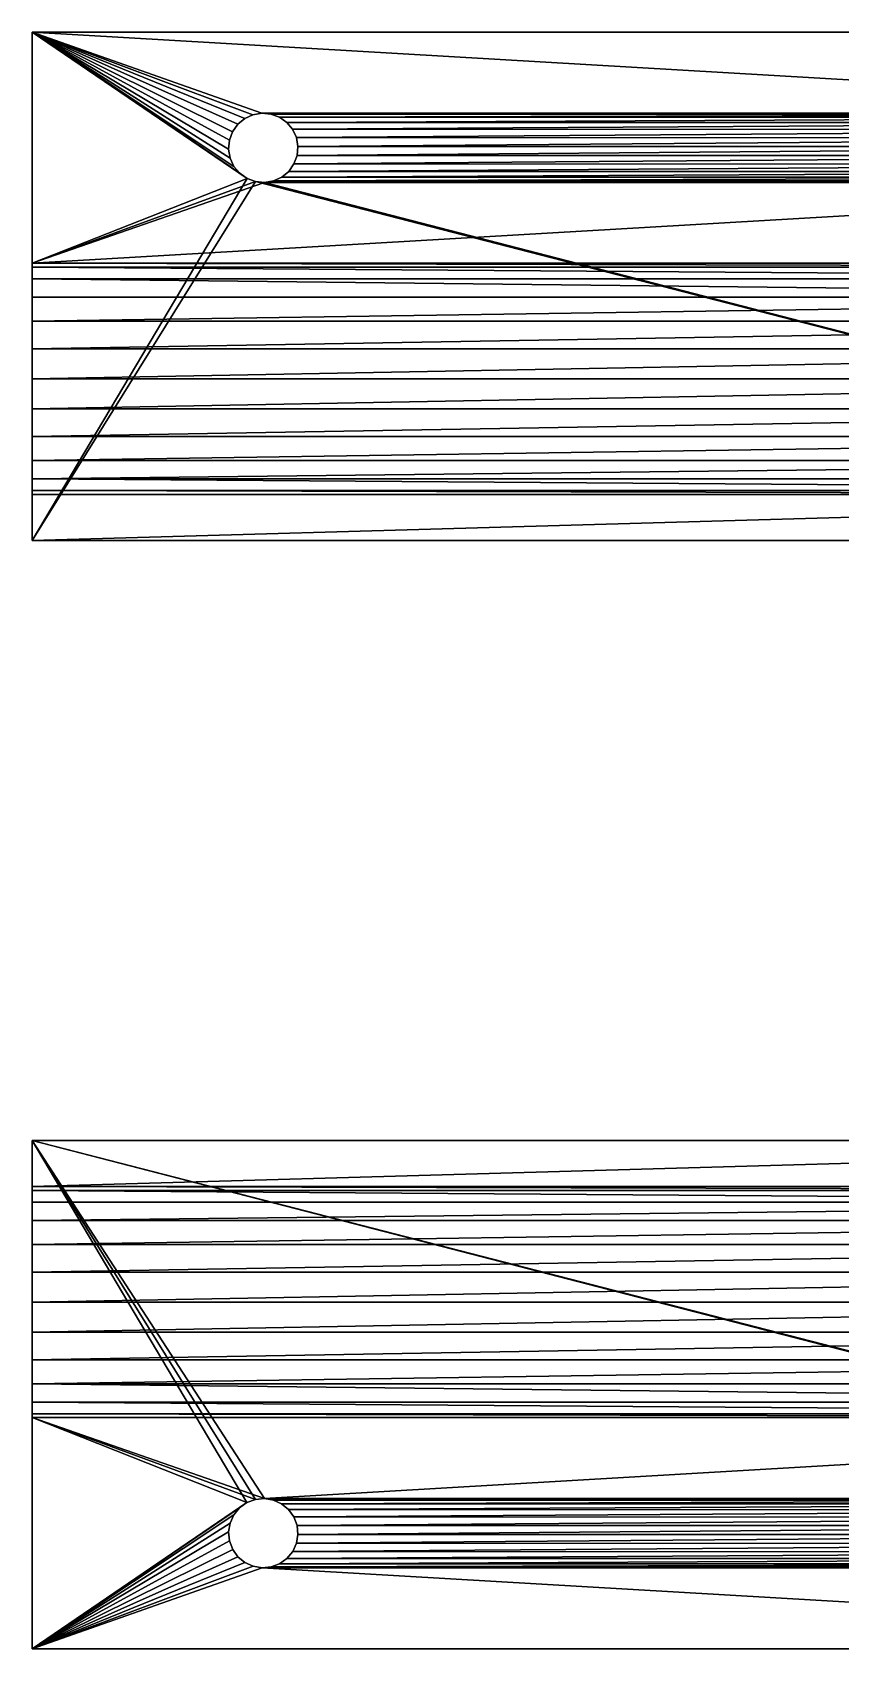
# Model space of a CAD drawing. Header units: metres. Extents: x 0 to 683, y 0 to 667.
# Drawn here: x 173 to 208, y 284.8 to 354.8 of the extents above; entities that cross this region are included whole.
import ezdxf

# ---------------------------------------------------------------- set-up
doc = ezdxf.new("R2010")
doc.units = ezdxf.units.M

msp = doc.modelspace()

# ---------------------------------------------------------------- meshes
at = {"layer": 'Y Support bottom 2'}
mesh = msp.add_polyface(dxfattribs=at)
corners = [(173, 354.769, -10), (243, 354.769, 0), (243, 354.769, -10), (173, 354.769, 0)]
mesh.append_faces([[corners[k] for k in face] for face in [(0, 1, 2), (1, 0, 3)]], dxfattribs={"vtx0": -1})
mesh = msp.add_polyface(dxfattribs=at)
corners = [(232.563, 348.334, 0), (183.06, 348.27, 0), (232.949, 348.269, 0), (183.446, 348.336, 0), (232.206, 348.496, 0), (183.802, 348.501, 0), (231.904, 348.745, 0), (184.103, 348.751, 0), (231.676, 349.063, 0), (184.328, 349.071, 0), (231.539, 349.43, 0), (184.463, 349.439, 0), (231.501, 349.82, 0), (184.499, 349.829, 0), (231.565, 350.206, 0), (184.432, 350.215, 0), (231.727, 350.562, 0), (184.268, 350.57, 0), (231.976, 350.865, 0), (184.017, 350.871, 0), (232.295, 351.092, 0), (183.697, 351.097, 0), (232.661, 351.23, 0), (183.33, 351.232, 0), (233.051, 351.268, 0), (182.94, 351.267, 0), (243, 344.769, 0), (173, 344.769, 0), (233.339, 348.307, 0), (233.705, 348.445, 0), (243, 354.769, 0), (234.024, 348.672, 0), (234.273, 348.975, 0), (234.435, 349.331, 0), (234.499, 349.717, 0), (234.461, 350.107, 0), (234.324, 350.474, 0), (234.096, 350.792, 0), (233.794, 351.041, 0), (233.437, 351.203, 0), (182.303, 348.44, 0), (173, 354.769, 0), (182.67, 348.305, 0), (181.983, 348.666, 0), (181.732, 348.967, 0), (181.568, 349.322, 0), (181.501, 349.708, 0), (181.537, 350.098, 0), (181.672, 350.466, 0), (181.897, 350.786, 0), (182.198, 351.036, 0), (182.554, 351.201, 0)]
mesh.append_faces([[corners[k] for k in face] for face in [(0, 1, 2), (1, 0, 3), (3, 4, 5), (5, 6, 7), (7, 8, 9), (9, 10, 11), (11, 12, 13), (13, 14, 15), (15, 16, 17), (17, 18, 19), (19, 20, 21), (21, 22, 23), (23, 24, 25), (26, 2, 27), (2, 26, 28), (28, 26, 29), (29, 30, 31), (31, 30, 32), (32, 30, 33), (33, 30, 34), (34, 30, 35), (35, 30, 36), (36, 30, 37), (37, 30, 38), (38, 30, 39), (39, 30, 24), (27, 40, 41), (40, 27, 42), (42, 27, 1), (41, 24, 30)]], dxfattribs={"vtx0": -1, "vtx1": -1})
mesh.append_faces([[corners[k] for k in face] for face in [(1, 27, 2), (41, 25, 24)]], dxfattribs={"vtx0": -1, "vtx1": -1, "vtx2": -1})
mesh.append_faces([[corners[k] for k in face] for face in [(3, 0, 4), (5, 4, 6), (7, 6, 8), (9, 8, 10), (11, 10, 12), (13, 12, 14), (15, 14, 16), (17, 16, 18), (19, 18, 20), (21, 20, 22), (23, 22, 24), (29, 26, 30), (41, 40, 43), (41, 43, 44), (41, 44, 45), (41, 45, 46), (41, 46, 47), (41, 47, 48), (41, 48, 49), (41, 49, 50), (41, 50, 51), (41, 51, 25)]], dxfattribs={"vtx0": -1, "vtx2": -1})
mesh = msp.add_polyface(dxfattribs=at)
corners = [(173, 332.769, -10), (182.67, 348.305, -10), (243, 332.769, -10), (182.303, 348.44, -10), (173, 354.769, -10), (183.06, 348.27, -10), (232.949, 348.269, -10), (181.983, 348.666, -10), (181.732, 348.967, -10), (181.568, 349.322, -10), (181.501, 349.708, -10), (181.537, 350.098, -10), (181.672, 350.466, -10), (181.897, 350.786, -10), (182.198, 351.036, -10), (182.554, 351.201, -10), (182.94, 351.267, -10), (233.051, 351.268, -10), (233.705, 348.445, -10), (243, 354.769, -10), (233.339, 348.307, -10), (234.024, 348.672, -10), (234.273, 348.975, -10), (234.435, 349.331, -10), (234.499, 349.717, -10), (234.461, 350.107, -10), (234.324, 350.474, -10), (234.096, 350.792, -10), (233.794, 351.041, -10), (233.437, 351.203, -10), (232.563, 348.334, -10), (183.446, 348.336, -10), (232.206, 348.496, -10), (183.802, 348.501, -10), (231.904, 348.745, -10), (184.103, 348.751, -10), (231.676, 349.063, -10), (184.328, 349.071, -10), (231.539, 349.43, -10), (184.463, 349.439, -10), (231.501, 349.82, -10), (184.499, 349.829, -10), (231.565, 350.206, -10), (184.432, 350.215, -10), (231.727, 350.562, -10), (184.268, 350.57, -10), (231.976, 350.865, -10), (184.017, 350.871, -10), (232.295, 351.092, -10), (183.697, 351.097, -10), (232.661, 351.23, -10), (183.33, 351.232, -10)]
mesh.append_faces([[corners[k] for k in face] for face in [(0, 1, 2), (1, 0, 3), (3, 4, 7), (7, 4, 8), (8, 4, 9), (9, 4, 10), (10, 4, 11), (11, 4, 12), (12, 4, 13), (13, 4, 14), (14, 4, 15), (15, 4, 16), (2, 18, 19), (18, 2, 20), (20, 2, 6), (19, 17, 4), (30, 31, 32), (32, 33, 34), (34, 35, 36), (36, 37, 38), (38, 39, 40), (40, 41, 42), (42, 43, 44), (44, 45, 46), (46, 47, 48), (48, 49, 50), (50, 51, 17)]], dxfattribs={"vtx0": -1, "vtx1": -1})
mesh.append_faces([[corners[k] for k in face] for face in [(2, 5, 6), (16, 4, 17)]], dxfattribs={"vtx0": -1, "vtx1": -1, "vtx2": -1})
mesh.append_faces([[corners[k] for k in face] for face in [(3, 0, 4), (2, 1, 5), (19, 18, 21), (19, 21, 22), (19, 22, 23), (19, 23, 24), (19, 24, 25), (19, 25, 26), (19, 26, 27), (19, 27, 28), (19, 28, 29), (19, 29, 17), (5, 30, 6), (30, 5, 31), (32, 31, 33), (34, 33, 35), (36, 35, 37), (38, 37, 39), (40, 39, 41), (42, 41, 43), (44, 43, 45), (46, 45, 47), (48, 47, 49), (50, 49, 51), (17, 51, 16)]], dxfattribs={"vtx0": -1, "vtx2": -1})
mesh = msp.add_polyface(dxfattribs=at)
corners = [(173, 332.769, -10), (173, 338.474, -4.83), (173, 354.769, -10), (173, 337.269, -4.33), (173, 336.233, -3.536), (173, 332.769, 0), (173, 339.769, -5), (173, 335.438, -2.5), (173, 334.939, -1.294), (173, 334.769, 0), (173, 341.063, -4.83), (173, 354.769, 0), (173, 342.269, -4.33), (173, 343.304, -3.536), (173, 344.099, -2.5), (173, 344.598, -1.294), (173, 344.769, 0)]
mesh.append_faces([[corners[k] for k in face] for face in [(8, 5, 9), (11, 15, 16)]], dxfattribs={"vtx0": -1})
mesh.append_faces([[corners[k] for k in face] for face in [(0, 1, 2), (1, 0, 3), (3, 0, 4), (4, 5, 7), (7, 5, 8), (2, 10, 11), (10, 2, 6)]], dxfattribs={"vtx0": -1, "vtx1": -1})
mesh.append_faces([[corners[k] for k in face] for face in [(4, 0, 5), (2, 1, 6), (11, 10, 12), (11, 12, 13), (11, 13, 14), (11, 14, 15)]], dxfattribs={"vtx0": -1, "vtx2": -1})
mesh = msp.add_polyface(dxfattribs=at)
corners = [(182.554, 351.201, 0), (182.94, 351.267, -10), (182.94, 351.267, 0), (182.554, 351.201, -10)]
mesh.append_faces([[corners[k] for k in face] for face in [(0, 1, 2), (1, 0, 3)]], dxfattribs={"vtx0": -1})
mesh = msp.add_polyface(dxfattribs=at)
corners = [(182.94, 351.267, 0), (183.33, 351.232, -10), (183.33, 351.232, 0), (182.94, 351.267, -10)]
mesh.append_faces([[corners[k] for k in face] for face in [(0, 1, 2), (1, 0, 3)]], dxfattribs={"vtx0": -1})
mesh = msp.add_polyface(dxfattribs=at)
corners = [(181.897, 350.786, 0), (181.672, 350.466, -10), (181.897, 350.786, -10), (181.672, 350.466, 0)]
mesh.append_faces([[corners[k] for k in face] for face in [(0, 1, 2), (1, 0, 3)]], dxfattribs={"vtx0": -1})
mesh = msp.add_polyface(dxfattribs=at)
corners = [(181.897, 350.786, 0), (182.198, 351.036, -10), (182.198, 351.036, 0), (181.897, 350.786, -10)]
mesh.append_faces([[corners[k] for k in face] for face in [(0, 1, 2), (1, 0, 3)]], dxfattribs={"vtx0": -1})
mesh = msp.add_polyface(dxfattribs=at)
corners = [(182.198, 351.036, 0), (182.554, 351.201, -10), (182.554, 351.201, 0), (182.198, 351.036, -10)]
mesh.append_faces([[corners[k] for k in face] for face in [(0, 1, 2), (1, 0, 3)]], dxfattribs={"vtx0": -1})
mesh = msp.add_polyface(dxfattribs=at)
corners = [(183.33, 351.232, 0), (183.697, 351.097, -10), (183.697, 351.097, 0), (183.33, 351.232, -10)]
mesh.append_faces([[corners[k] for k in face] for face in [(0, 1, 2), (1, 0, 3)]], dxfattribs={"vtx0": -1})
mesh = msp.add_polyface(dxfattribs=at)
corners = [(183.697, 351.097, 0), (184.017, 350.871, -10), (184.017, 350.871, 0), (183.697, 351.097, -10)]
mesh.append_faces([[corners[k] for k in face] for face in [(0, 1, 2), (1, 0, 3)]], dxfattribs={"vtx0": -1})
mesh = msp.add_polyface(dxfattribs=at)
corners = [(184.268, 350.57, 0), (184.017, 350.871, -10), (184.268, 350.57, -10), (184.017, 350.871, 0)]
mesh.append_faces([[corners[k] for k in face] for face in [(0, 1, 2), (1, 0, 3)]], dxfattribs={"vtx0": -1})
mesh = msp.add_polyface(dxfattribs=at)
corners = [(184.432, 350.215, 0), (184.268, 350.57, -10), (184.432, 350.215, -10), (184.268, 350.57, 0)]
mesh.append_faces([[corners[k] for k in face] for face in [(0, 1, 2), (1, 0, 3)]], dxfattribs={"vtx0": -1})
mesh = msp.add_polyface(dxfattribs=at)
corners = [(181.537, 350.098, 0), (181.501, 349.708, -10), (181.537, 350.098, -10), (181.501, 349.708, 0)]
mesh.append_faces([[corners[k] for k in face] for face in [(0, 1, 2), (1, 0, 3)]], dxfattribs={"vtx0": -1})
mesh = msp.add_polyface(dxfattribs=at)
corners = [(181.672, 350.466, 0), (181.537, 350.098, -10), (181.672, 350.466, -10), (181.537, 350.098, 0)]
mesh.append_faces([[corners[k] for k in face] for face in [(0, 1, 2), (1, 0, 3)]], dxfattribs={"vtx0": -1})
mesh = msp.add_polyface(dxfattribs=at)
corners = [(184.499, 349.829, 0), (184.432, 350.215, -10), (184.499, 349.829, -10), (184.432, 350.215, 0)]
mesh.append_faces([[corners[k] for k in face] for face in [(0, 1, 2), (1, 0, 3)]], dxfattribs={"vtx0": -1})
mesh = msp.add_polyface(dxfattribs=at)
corners = [(181.501, 349.708, 0), (181.568, 349.322, -10), (181.501, 349.708, -10), (181.568, 349.322, 0)]
mesh.append_faces([[corners[k] for k in face] for face in [(0, 1, 2), (1, 0, 3)]], dxfattribs={"vtx0": -1})
mesh = msp.add_polyface(dxfattribs=at)
corners = [(181.568, 349.322, 0), (181.732, 348.967, -10), (181.568, 349.322, -10), (181.732, 348.967, 0)]
mesh.append_faces([[corners[k] for k in face] for face in [(0, 1, 2), (1, 0, 3)]], dxfattribs={"vtx0": -1})
mesh = msp.add_polyface(dxfattribs=at)
corners = [(184.328, 349.071, 0), (184.463, 349.439, -10), (184.328, 349.071, -10), (184.463, 349.439, 0)]
mesh.append_faces([[corners[k] for k in face] for face in [(0, 1, 2), (1, 0, 3)]], dxfattribs={"vtx0": -1})
mesh = msp.add_polyface(dxfattribs=at)
corners = [(184.463, 349.439, 0), (184.499, 349.829, -10), (184.463, 349.439, -10), (184.499, 349.829, 0)]
mesh.append_faces([[corners[k] for k in face] for face in [(0, 1, 2), (1, 0, 3)]], dxfattribs={"vtx0": -1})
mesh = msp.add_polyface(dxfattribs=at)
corners = [(181.732, 348.967, 0), (181.983, 348.666, -10), (181.732, 348.967, -10), (181.983, 348.666, 0)]
mesh.append_faces([[corners[k] for k in face] for face in [(0, 1, 2), (1, 0, 3)]], dxfattribs={"vtx0": -1})
mesh = msp.add_polyface(dxfattribs=at)
corners = [(181.983, 348.666, -10), (182.303, 348.44, 0), (182.303, 348.44, -10), (181.983, 348.666, 0)]
mesh.append_faces([[corners[k] for k in face] for face in [(0, 1, 2), (1, 0, 3)]], dxfattribs={"vtx0": -1})
mesh = msp.add_polyface(dxfattribs=at)
corners = [(183.446, 348.336, -10), (183.802, 348.501, 0), (183.802, 348.501, -10), (183.446, 348.336, 0)]
mesh.append_faces([[corners[k] for k in face] for face in [(0, 1, 2), (1, 0, 3)]], dxfattribs={"vtx0": -1})
mesh = msp.add_polyface(dxfattribs=at)
corners = [(183.802, 348.501, -10), (184.103, 348.751, 0), (184.103, 348.751, -10), (183.802, 348.501, 0)]
mesh.append_faces([[corners[k] for k in face] for face in [(0, 1, 2), (1, 0, 3)]], dxfattribs={"vtx0": -1})
mesh = msp.add_polyface(dxfattribs=at)
corners = [(184.103, 348.751, 0), (184.328, 349.071, -10), (184.103, 348.751, -10), (184.328, 349.071, 0)]
mesh.append_faces([[corners[k] for k in face] for face in [(0, 1, 2), (1, 0, 3)]], dxfattribs={"vtx0": -1})
mesh = msp.add_polyface(dxfattribs=at)
corners = [(182.303, 348.44, -10), (182.67, 348.305, 0), (182.67, 348.305, -10), (182.303, 348.44, 0)]
mesh.append_faces([[corners[k] for k in face] for face in [(0, 1, 2), (1, 0, 3)]], dxfattribs={"vtx0": -1})
mesh = msp.add_polyface(dxfattribs=at)
corners = [(182.67, 348.305, -10), (183.06, 348.27, 0), (183.06, 348.27, -10), (182.67, 348.305, 0)]
mesh.append_faces([[corners[k] for k in face] for face in [(0, 1, 2), (1, 0, 3)]], dxfattribs={"vtx0": -1})
mesh = msp.add_polyface(dxfattribs=at)
corners = [(183.06, 348.27, -10), (183.446, 348.336, 0), (183.446, 348.336, -10), (183.06, 348.27, 0)]
mesh.append_faces([[corners[k] for k in face] for face in [(0, 1, 2), (1, 0, 3)]], dxfattribs={"vtx0": -1})
mesh = msp.add_polyface(dxfattribs=at)
corners = [(173, 344.769, 0), (243, 344.598, -1.294), (243, 344.769, 0), (173, 344.598, -1.294)]
mesh.append_faces([[corners[k] for k in face] for face in [(0, 1, 2), (1, 0, 3)]], dxfattribs={"vtx0": -1})
mesh = msp.add_polyface(dxfattribs=at)
corners = [(173, 344.598, -1.294), (243, 344.099, -2.5), (243, 344.598, -1.294), (173, 344.099, -2.5)]
mesh.append_faces([[corners[k] for k in face] for face in [(0, 1, 2), (1, 0, 3)]], dxfattribs={"vtx0": -1})
mesh = msp.add_polyface(dxfattribs=at)
corners = [(173, 344.099, -2.5), (243, 343.304, -3.536), (243, 344.099, -2.5), (173, 343.304, -3.536)]
mesh.append_faces([[corners[k] for k in face] for face in [(0, 1, 2), (1, 0, 3)]], dxfattribs={"vtx0": -1})
mesh = msp.add_polyface(dxfattribs=at)
corners = [(243, 343.304, -3.536), (173, 342.269, -4.33), (243, 342.269, -4.33), (173, 343.304, -3.536)]
mesh.append_faces([[corners[k] for k in face] for face in [(0, 1, 2), (1, 0, 3)]], dxfattribs={"vtx0": -1})
mesh = msp.add_polyface(dxfattribs=at)
corners = [(243, 342.269, -4.33), (173, 341.063, -4.83), (243, 341.063, -4.83), (173, 342.269, -4.33)]
mesh.append_faces([[corners[k] for k in face] for face in [(0, 1, 2), (1, 0, 3)]], dxfattribs={"vtx0": -1})
mesh = msp.add_polyface(dxfattribs=at)
corners = [(243, 341.063, -4.83), (173, 339.769, -5), (243, 339.769, -5), (173, 341.063, -4.83)]
mesh.append_faces([[corners[k] for k in face] for face in [(0, 1, 2), (1, 0, 3)]], dxfattribs={"vtx0": -1})
mesh = msp.add_polyface(dxfattribs=at)
corners = [(243, 339.769, -5), (173, 338.474, -4.83), (243, 338.474, -4.83), (173, 339.769, -5)]
mesh.append_faces([[corners[k] for k in face] for face in [(0, 1, 2), (1, 0, 3)]], dxfattribs={"vtx0": -1})
mesh = msp.add_polyface(dxfattribs=at)
corners = [(243, 338.474, -4.83), (173, 337.269, -4.33), (243, 337.269, -4.33), (173, 338.474, -4.83)]
mesh.append_faces([[corners[k] for k in face] for face in [(0, 1, 2), (1, 0, 3)]], dxfattribs={"vtx0": -1})
mesh = msp.add_polyface(dxfattribs=at)
corners = [(243, 337.269, -4.33), (173, 336.233, -3.536), (243, 336.233, -3.536), (173, 337.269, -4.33)]
mesh.append_faces([[corners[k] for k in face] for face in [(0, 1, 2), (1, 0, 3)]], dxfattribs={"vtx0": -1})
mesh = msp.add_polyface(dxfattribs=at)
corners = [(243, 336.233, -3.536), (173, 335.438, -2.5), (243, 335.438, -2.5), (173, 336.233, -3.536)]
mesh.append_faces([[corners[k] for k in face] for face in [(0, 1, 2), (1, 0, 3)]], dxfattribs={"vtx0": -1})
mesh = msp.add_polyface(dxfattribs=at)
corners = [(173, 335.438, -2.5), (243, 334.939, -1.294), (243, 335.438, -2.5), (173, 334.939, -1.294)]
mesh.append_faces([[corners[k] for k in face] for face in [(0, 1, 2), (1, 0, 3)]], dxfattribs={"vtx0": -1})
mesh = msp.add_polyface(dxfattribs=at)
corners = [(173, 334.939, -1.294), (243, 334.769, 0), (243, 334.939, -1.294), (173, 334.769, 0)]
mesh.append_faces([[corners[k] for k in face] for face in [(0, 1, 2), (1, 0, 3)]], dxfattribs={"vtx0": -1})
mesh = msp.add_polyface(dxfattribs=at)
corners = [(243, 334.769, 0), (173, 332.769, 0), (243, 332.769, 0), (173, 334.769, 0)]
mesh.append_faces([[corners[k] for k in face] for face in [(0, 1, 2), (1, 0, 3)]], dxfattribs={"vtx0": -1})
mesh = msp.add_polyface(dxfattribs=at)
corners = [(173, 332.769, 0), (243, 332.769, -10), (243, 332.769, 0), (173, 332.769, -10)]
mesh.append_faces([[corners[k] for k in face] for face in [(0, 1, 2), (1, 0, 3)]], dxfattribs={"vtx0": -1})
mesh = msp.add_polyface(dxfattribs=at)
corners = [(243, 306.8, -10), (233.33, 291.263, -10), (173, 306.8, -10), (233.697, 291.128, -10), (243, 284.8, -10), (232.94, 291.299, -10), (183.051, 291.299, -10), (234.017, 290.903, -10), (234.268, 290.602, -10), (234.432, 290.246, -10), (234.499, 289.86, -10), (234.463, 289.47, -10), (234.328, 289.103, -10), (234.103, 288.783, -10), (233.802, 288.532, -10), (233.446, 288.368, -10), (233.06, 288.301, -10), (182.949, 288.301, -10), (182.295, 291.124, -10), (173, 284.8, -10), (182.661, 291.261, -10), (181.976, 290.896, -10), (181.727, 290.594, -10), (181.565, 290.237, -10), (181.501, 289.851, -10), (181.539, 289.461, -10), (181.676, 289.095, -10), (181.904, 288.776, -10), (182.206, 288.527, -10), (182.563, 288.365, -10), (183.437, 291.235, -10), (232.554, 291.232, -10), (183.794, 291.073, -10), (232.198, 291.068, -10), (184.096, 290.824, -10), (231.897, 290.817, -10), (184.324, 290.505, -10), (231.672, 290.497, -10), (184.461, 290.139, -10), (231.537, 290.13, -10), (184.499, 289.749, -10), (231.501, 289.74, -10), (184.435, 289.363, -10), (231.568, 289.354, -10), (184.273, 289.006, -10), (231.732, 288.998, -10), (184.024, 288.704, -10), (231.983, 288.697, -10), (183.705, 288.476, -10), (232.303, 288.472, -10), (183.339, 288.339, -10), (232.67, 288.337, -10)]
mesh.append_faces([[corners[k] for k in face] for face in [(0, 1, 2), (1, 0, 3), (3, 4, 7), (7, 4, 8), (8, 4, 9), (9, 4, 10), (10, 4, 11), (11, 4, 12), (12, 4, 13), (13, 4, 14), (14, 4, 15), (15, 4, 16), (2, 18, 19), (18, 2, 20), (20, 2, 6), (19, 17, 4), (30, 31, 32), (32, 33, 34), (34, 35, 36), (36, 37, 38), (38, 39, 40), (40, 41, 42), (42, 43, 44), (44, 45, 46), (46, 47, 48), (48, 49, 50), (50, 51, 17)]], dxfattribs={"vtx0": -1, "vtx1": -1})
mesh.append_faces([[corners[k] for k in face] for face in [(2, 5, 6), (16, 4, 17)]], dxfattribs={"vtx0": -1, "vtx1": -1, "vtx2": -1})
mesh.append_faces([[corners[k] for k in face] for face in [(3, 0, 4), (2, 1, 5), (19, 18, 21), (19, 21, 22), (19, 22, 23), (19, 23, 24), (19, 24, 25), (19, 25, 26), (19, 26, 27), (19, 27, 28), (19, 28, 29), (19, 29, 17), (5, 30, 6), (30, 5, 31), (32, 31, 33), (34, 33, 35), (36, 35, 37), (38, 37, 39), (40, 39, 41), (42, 41, 43), (44, 43, 45), (46, 45, 47), (48, 47, 49), (50, 49, 51), (17, 51, 16)]], dxfattribs={"vtx0": -1, "vtx2": -1})
mesh = msp.add_polyface(dxfattribs=at)
corners = [(173, 304.8, 0), (243, 306.8, 0), (173, 306.8, 0), (243, 304.8, 0)]
mesh.append_faces([[corners[k] for k in face] for face in [(0, 1, 2), (1, 0, 3)]], dxfattribs={"vtx0": -1})
mesh = msp.add_polyface(dxfattribs=at)
corners = [(243, 306.8, 0), (173, 306.8, -10), (173, 306.8, 0), (243, 306.8, -10)]
mesh.append_faces([[corners[k] for k in face] for face in [(0, 1, 2), (1, 0, 3)]], dxfattribs={"vtx0": -1})
mesh = msp.add_polyface(dxfattribs=at)
corners = [(173, 284.8, 0), (173, 306.8, -10), (173, 284.8, -10), (173, 298.506, -4.83), (173, 299.8, -5), (173, 297.3, -4.33), (173, 296.264, -3.536), (173, 295.47, -2.5), (173, 294.97, -1.294), (173, 294.8, 0), (173, 303.336, -3.536), (173, 306.8, 0), (173, 302.3, -4.33), (173, 301.094, -4.83), (173, 304.13, -2.5), (173, 304.63, -1.294), (173, 304.8, 0)]
mesh.append_faces([[corners[k] for k in face] for face in [(0, 1, 2), (8, 0, 9), (11, 15, 16)]], dxfattribs={"vtx0": -1})
mesh.append_faces([[corners[k] for k in face] for face in [(3, 0, 5), (5, 0, 6), (6, 0, 7), (7, 0, 8), (1, 10, 11), (10, 1, 12), (12, 1, 13), (13, 1, 4)]], dxfattribs={"vtx0": -1, "vtx1": -1})
mesh.append_faces([[corners[k] for k in face] for face in [(1, 0, 3)]], dxfattribs={"vtx0": -1, "vtx1": -1, "vtx2": -1})
mesh.append_faces([[corners[k] for k in face] for face in [(1, 3, 4), (11, 10, 14), (11, 14, 15)]], dxfattribs={"vtx0": -1, "vtx2": -1})
mesh = msp.add_polyface(dxfattribs=at)
corners = [(243, 304.63, -1.294), (173, 304.8, 0), (173, 304.63, -1.294), (243, 304.8, 0)]
mesh.append_faces([[corners[k] for k in face] for face in [(0, 1, 2), (1, 0, 3)]], dxfattribs={"vtx0": -1})
mesh = msp.add_polyface(dxfattribs=at)
corners = [(243, 304.13, -2.5), (173, 304.63, -1.294), (173, 304.13, -2.5), (243, 304.63, -1.294)]
mesh.append_faces([[corners[k] for k in face] for face in [(0, 1, 2), (1, 0, 3)]], dxfattribs={"vtx0": -1})
mesh = msp.add_polyface(dxfattribs=at)
corners = [(173, 303.336, -3.536), (243, 304.13, -2.5), (173, 304.13, -2.5), (243, 303.336, -3.536)]
mesh.append_faces([[corners[k] for k in face] for face in [(0, 1, 2), (1, 0, 3)]], dxfattribs={"vtx0": -1})
mesh = msp.add_polyface(dxfattribs=at)
corners = [(173, 302.3, -4.33), (243, 303.336, -3.536), (173, 303.336, -3.536), (243, 302.3, -4.33)]
mesh.append_faces([[corners[k] for k in face] for face in [(0, 1, 2), (1, 0, 3)]], dxfattribs={"vtx0": -1})
mesh = msp.add_polyface(dxfattribs=at)
corners = [(173, 301.094, -4.83), (243, 302.3, -4.33), (173, 302.3, -4.33), (243, 301.094, -4.83)]
mesh.append_faces([[corners[k] for k in face] for face in [(0, 1, 2), (1, 0, 3)]], dxfattribs={"vtx0": -1})
mesh = msp.add_polyface(dxfattribs=at)
corners = [(173, 299.8, -5), (243, 301.094, -4.83), (173, 301.094, -4.83), (243, 299.8, -5)]
mesh.append_faces([[corners[k] for k in face] for face in [(0, 1, 2), (1, 0, 3)]], dxfattribs={"vtx0": -1})
mesh = msp.add_polyface(dxfattribs=at)
corners = [(173, 298.506, -4.83), (243, 299.8, -5), (173, 299.8, -5), (243, 298.506, -4.83)]
mesh.append_faces([[corners[k] for k in face] for face in [(0, 1, 2), (1, 0, 3)]], dxfattribs={"vtx0": -1})
mesh = msp.add_polyface(dxfattribs=at)
corners = [(173, 297.3, -4.33), (243, 298.506, -4.83), (173, 298.506, -4.83), (243, 297.3, -4.33)]
mesh.append_faces([[corners[k] for k in face] for face in [(0, 1, 2), (1, 0, 3)]], dxfattribs={"vtx0": -1})
mesh = msp.add_polyface(dxfattribs=at)
corners = [(173, 296.264, -3.536), (243, 297.3, -4.33), (173, 297.3, -4.33), (243, 296.264, -3.536)]
mesh.append_faces([[corners[k] for k in face] for face in [(0, 1, 2), (1, 0, 3)]], dxfattribs={"vtx0": -1})
mesh = msp.add_polyface(dxfattribs=at)
corners = [(243, 295.47, -2.5), (173, 296.264, -3.536), (173, 295.47, -2.5), (243, 296.264, -3.536)]
mesh.append_faces([[corners[k] for k in face] for face in [(0, 1, 2), (1, 0, 3)]], dxfattribs={"vtx0": -1})
mesh = msp.add_polyface(dxfattribs=at)
corners = [(243, 294.97, -1.294), (173, 295.47, -2.5), (173, 294.97, -1.294), (243, 295.47, -2.5)]
mesh.append_faces([[corners[k] for k in face] for face in [(0, 1, 2), (1, 0, 3)]], dxfattribs={"vtx0": -1})
mesh = msp.add_polyface(dxfattribs=at)
corners = [(243, 294.8, 0), (173, 294.97, -1.294), (173, 294.8, 0), (243, 294.97, -1.294)]
mesh.append_faces([[corners[k] for k in face] for face in [(0, 1, 2), (1, 0, 3)]], dxfattribs={"vtx0": -1})
mesh = msp.add_polyface(dxfattribs=at)
corners = [(183.437, 291.235, 0), (232.94, 291.299, 0), (183.051, 291.299, 0), (232.554, 291.232, 0), (183.794, 291.073, 0), (232.198, 291.068, 0), (184.096, 290.824, 0), (231.897, 290.817, 0), (184.324, 290.505, 0), (231.672, 290.497, 0), (184.461, 290.139, 0), (231.537, 290.13, 0), (184.499, 289.749, 0), (231.501, 289.74, 0), (184.435, 289.363, 0), (231.568, 289.354, 0), (184.273, 289.006, 0), (231.732, 288.998, 0), (184.024, 288.704, 0), (231.983, 288.697, 0), (183.705, 288.476, 0), (232.303, 288.472, 0), (183.339, 288.339, 0), (232.67, 288.337, 0), (182.949, 288.301, 0), (233.06, 288.301, 0), (173, 294.8, 0), (243, 294.8, 0), (182.661, 291.261, 0), (182.295, 291.124, 0), (173, 284.8, 0), (181.976, 290.896, 0), (181.727, 290.594, 0), (181.565, 290.237, 0), (181.501, 289.851, 0), (181.539, 289.461, 0), (181.676, 289.095, 0), (181.904, 288.776, 0), (182.206, 288.527, 0), (182.563, 288.365, 0), (233.697, 291.128, 0), (243, 284.8, 0), (233.33, 291.263, 0), (234.017, 290.903, 0), (234.268, 290.602, 0), (234.432, 290.246, 0), (234.499, 289.86, 0), (234.463, 289.47, 0), (234.328, 289.103, 0), (234.103, 288.783, 0), (233.802, 288.532, 0), (233.446, 288.368, 0)]
mesh.append_faces([[corners[k] for k in face] for face in [(0, 1, 2), (1, 0, 3), (3, 4, 5), (5, 6, 7), (7, 8, 9), (9, 10, 11), (11, 12, 13), (13, 14, 15), (15, 16, 17), (17, 18, 19), (19, 20, 21), (21, 22, 23), (23, 24, 25), (26, 2, 27), (2, 26, 28), (28, 26, 29), (29, 30, 31), (31, 30, 32), (32, 30, 33), (33, 30, 34), (34, 30, 35), (35, 30, 36), (36, 30, 37), (37, 30, 38), (38, 30, 39), (39, 30, 24), (27, 40, 41), (40, 27, 42), (42, 27, 1), (41, 24, 30)]], dxfattribs={"vtx0": -1, "vtx1": -1})
mesh.append_faces([[corners[k] for k in face] for face in [(1, 27, 2), (41, 25, 24)]], dxfattribs={"vtx0": -1, "vtx1": -1, "vtx2": -1})
mesh.append_faces([[corners[k] for k in face] for face in [(3, 0, 4), (5, 4, 6), (7, 6, 8), (9, 8, 10), (11, 10, 12), (13, 12, 14), (15, 14, 16), (17, 16, 18), (19, 18, 20), (21, 20, 22), (23, 22, 24), (29, 26, 30), (41, 40, 43), (41, 43, 44), (41, 44, 45), (41, 45, 46), (41, 46, 47), (41, 47, 48), (41, 48, 49), (41, 49, 50), (41, 50, 51), (41, 51, 25)]], dxfattribs={"vtx0": -1, "vtx2": -1})
mesh = msp.add_polyface(dxfattribs=at)
corners = [(182.295, 291.124, -10), (181.976, 290.896, 0), (181.976, 290.896, -10), (182.295, 291.124, 0)]
mesh.append_faces([[corners[k] for k in face] for face in [(0, 1, 2), (1, 0, 3)]], dxfattribs={"vtx0": -1})
mesh = msp.add_polyface(dxfattribs=at)
corners = [(182.661, 291.261, -10), (182.295, 291.124, 0), (182.295, 291.124, -10), (182.661, 291.261, 0)]
mesh.append_faces([[corners[k] for k in face] for face in [(0, 1, 2), (1, 0, 3)]], dxfattribs={"vtx0": -1})
mesh = msp.add_polyface(dxfattribs=at)
corners = [(183.051, 291.299, -10), (182.661, 291.261, 0), (182.661, 291.261, -10), (183.051, 291.299, 0)]
mesh.append_faces([[corners[k] for k in face] for face in [(0, 1, 2), (1, 0, 3)]], dxfattribs={"vtx0": -1})
mesh = msp.add_polyface(dxfattribs=at)
corners = [(183.437, 291.235, -10), (183.051, 291.299, 0), (183.051, 291.299, -10), (183.437, 291.235, 0)]
mesh.append_faces([[corners[k] for k in face] for face in [(0, 1, 2), (1, 0, 3)]], dxfattribs={"vtx0": -1})
mesh = msp.add_polyface(dxfattribs=at)
corners = [(183.794, 291.073, -10), (183.437, 291.235, 0), (183.437, 291.235, -10), (183.794, 291.073, 0)]
mesh.append_faces([[corners[k] for k in face] for face in [(0, 1, 2), (1, 0, 3)]], dxfattribs={"vtx0": -1})
mesh = msp.add_polyface(dxfattribs=at)
corners = [(184.096, 290.824, -10), (183.794, 291.073, 0), (183.794, 291.073, -10), (184.096, 290.824, 0)]
mesh.append_faces([[corners[k] for k in face] for face in [(0, 1, 2), (1, 0, 3)]], dxfattribs={"vtx0": -1})
mesh = msp.add_polyface(dxfattribs=at)
corners = [(181.727, 290.594, 0), (181.565, 290.237, -10), (181.727, 290.594, -10), (181.565, 290.237, 0)]
mesh.append_faces([[corners[k] for k in face] for face in [(0, 1, 2), (1, 0, 3)]], dxfattribs={"vtx0": -1})
mesh = msp.add_polyface(dxfattribs=at)
corners = [(181.976, 290.896, 0), (181.727, 290.594, -10), (181.976, 290.896, -10), (181.727, 290.594, 0)]
mesh.append_faces([[corners[k] for k in face] for face in [(0, 1, 2), (1, 0, 3)]], dxfattribs={"vtx0": -1})
mesh = msp.add_polyface(dxfattribs=at)
corners = [(184.324, 290.505, 0), (184.096, 290.824, -10), (184.324, 290.505, -10), (184.096, 290.824, 0)]
mesh.append_faces([[corners[k] for k in face] for face in [(0, 1, 2), (1, 0, 3)]], dxfattribs={"vtx0": -1})
mesh = msp.add_polyface(dxfattribs=at)
corners = [(184.461, 290.139, 0), (184.324, 290.505, -10), (184.461, 290.139, -10), (184.324, 290.505, 0)]
mesh.append_faces([[corners[k] for k in face] for face in [(0, 1, 2), (1, 0, 3)]], dxfattribs={"vtx0": -1})
mesh = msp.add_polyface(dxfattribs=at)
corners = [(181.565, 290.237, 0), (181.501, 289.851, -10), (181.565, 290.237, -10), (181.501, 289.851, 0)]
mesh.append_faces([[corners[k] for k in face] for face in [(0, 1, 2), (1, 0, 3)]], dxfattribs={"vtx0": -1})
mesh = msp.add_polyface(dxfattribs=at)
corners = [(181.501, 289.851, 0), (181.539, 289.461, -10), (181.501, 289.851, -10), (181.539, 289.461, 0)]
mesh.append_faces([[corners[k] for k in face] for face in [(0, 1, 2), (1, 0, 3)]], dxfattribs={"vtx0": -1})
mesh = msp.add_polyface(dxfattribs=at)
corners = [(184.435, 289.363, 0), (184.499, 289.749, -10), (184.435, 289.363, -10), (184.499, 289.749, 0)]
mesh.append_faces([[corners[k] for k in face] for face in [(0, 1, 2), (1, 0, 3)]], dxfattribs={"vtx0": -1})
mesh = msp.add_polyface(dxfattribs=at)
corners = [(184.499, 289.749, 0), (184.461, 290.139, -10), (184.499, 289.749, -10), (184.461, 290.139, 0)]
mesh.append_faces([[corners[k] for k in face] for face in [(0, 1, 2), (1, 0, 3)]], dxfattribs={"vtx0": -1})
mesh = msp.add_polyface(dxfattribs=at)
corners = [(181.539, 289.461, 0), (181.676, 289.095, -10), (181.539, 289.461, -10), (181.676, 289.095, 0)]
mesh.append_faces([[corners[k] for k in face] for face in [(0, 1, 2), (1, 0, 3)]], dxfattribs={"vtx0": -1})
mesh = msp.add_polyface(dxfattribs=at)
corners = [(181.676, 289.095, 0), (181.904, 288.776, -10), (181.676, 289.095, -10), (181.904, 288.776, 0)]
mesh.append_faces([[corners[k] for k in face] for face in [(0, 1, 2), (1, 0, 3)]], dxfattribs={"vtx0": -1})
mesh = msp.add_polyface(dxfattribs=at)
corners = [(184.024, 288.704, 0), (184.273, 289.006, -10), (184.024, 288.704, -10), (184.273, 289.006, 0)]
mesh.append_faces([[corners[k] for k in face] for face in [(0, 1, 2), (1, 0, 3)]], dxfattribs={"vtx0": -1})
mesh = msp.add_polyface(dxfattribs=at)
corners = [(184.273, 289.006, 0), (184.435, 289.363, -10), (184.273, 289.006, -10), (184.435, 289.363, 0)]
mesh.append_faces([[corners[k] for k in face] for face in [(0, 1, 2), (1, 0, 3)]], dxfattribs={"vtx0": -1})
mesh = msp.add_polyface(dxfattribs=at)
corners = [(182.206, 288.527, 0), (181.904, 288.776, -10), (181.904, 288.776, 0), (182.206, 288.527, -10)]
mesh.append_faces([[corners[k] for k in face] for face in [(0, 1, 2), (1, 0, 3)]], dxfattribs={"vtx0": -1})
mesh = msp.add_polyface(dxfattribs=at)
corners = [(182.563, 288.365, 0), (182.206, 288.527, -10), (182.206, 288.527, 0), (182.563, 288.365, -10)]
mesh.append_faces([[corners[k] for k in face] for face in [(0, 1, 2), (1, 0, 3)]], dxfattribs={"vtx0": -1})
mesh = msp.add_polyface(dxfattribs=at)
corners = [(182.949, 288.301, 0), (182.563, 288.365, -10), (182.563, 288.365, 0), (182.949, 288.301, -10)]
mesh.append_faces([[corners[k] for k in face] for face in [(0, 1, 2), (1, 0, 3)]], dxfattribs={"vtx0": -1})
mesh = msp.add_polyface(dxfattribs=at)
corners = [(183.339, 288.339, 0), (182.949, 288.301, -10), (182.949, 288.301, 0), (183.339, 288.339, -10)]
mesh.append_faces([[corners[k] for k in face] for face in [(0, 1, 2), (1, 0, 3)]], dxfattribs={"vtx0": -1})
mesh = msp.add_polyface(dxfattribs=at)
corners = [(183.705, 288.476, 0), (183.339, 288.339, -10), (183.339, 288.339, 0), (183.705, 288.476, -10)]
mesh.append_faces([[corners[k] for k in face] for face in [(0, 1, 2), (1, 0, 3)]], dxfattribs={"vtx0": -1})
mesh = msp.add_polyface(dxfattribs=at)
corners = [(184.024, 288.704, 0), (183.705, 288.476, -10), (183.705, 288.476, 0), (184.024, 288.704, -10)]
mesh.append_faces([[corners[k] for k in face] for face in [(0, 1, 2), (1, 0, 3)]], dxfattribs={"vtx0": -1})
mesh = msp.add_polyface(dxfattribs=at)
corners = [(243, 284.8, -10), (173, 284.8, 0), (173, 284.8, -10), (243, 284.8, 0)]
mesh.append_faces([[corners[k] for k in face] for face in [(0, 1, 2), (1, 0, 3)]], dxfattribs={"vtx0": -1})

doc.saveas('drawing.dxf')
